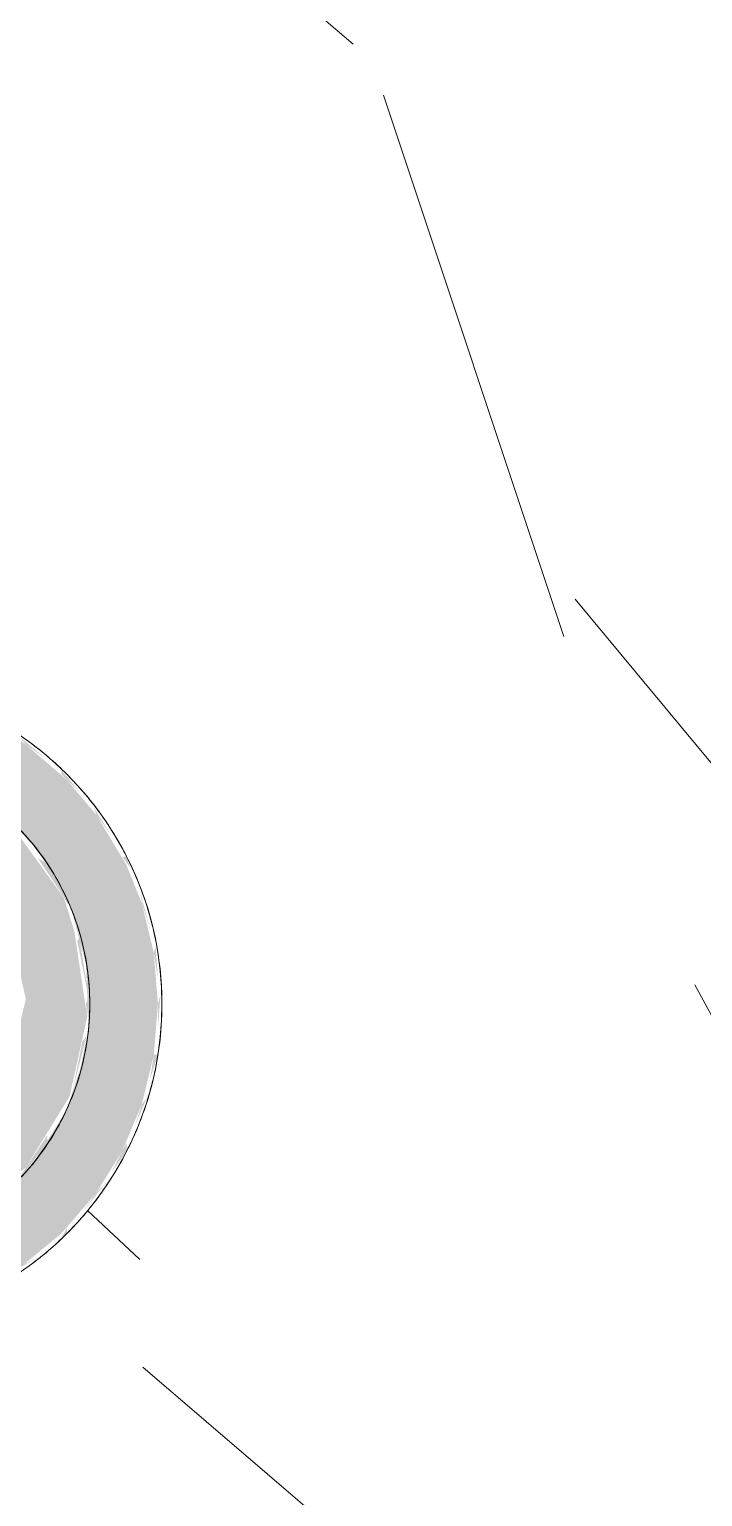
# Model space of a CAD drawing. Header units: millimetres. Extents: x 91786 to 132940, y -1987 to 10096.
# Drawn here: x 128303.2 to 128349.9, y 565.9 to 667.5 of the extents above; entities that cross this region are included whole.
import ezdxf

# ---------------------------------------------------------------- set-up
doc = ezdxf.new("R2010")
doc.units = ezdxf.units.MM
doc.layers.add('0-2', color=7, linetype='Continuous', lineweight=9, transparency=0.7)
doc.layers.add('A-GENM', color=7, linetype='Continuous', lineweight=9)
doc.layers.add('P-SANR-FIXT', color=7, linetype='Continuous', lineweight=9)

# ---------------------------------------------------------------- blocks, each defined once
blk = doc.blocks.new('131_Сантехническая перегородка 6 - СП-1-30839354-Развертка 1_66-4')
at = {"layer": 'A-GENM'}
h = blk.add_hatch(dxfattribs=at)
h.set_pattern_fill('FP_30', color=256, style=0, pattern_type=2)
h.set_pattern_definition([(108.435, (8388.465, 0), (-104.12513, 208.25044), [39.513, -289.76]), (139.399, (8375.97, 37.485), (-624.75285, 520.62186), [19.2, -940.786]), (136.848, (8465.517, 49.98), (-1561.885053, 1457.739081), [45.673, -2237.967]), (109.983, (8432.197, 81.218), (-312.373483, 833.000664), [24.375, -1194.377]), (90, (8423.87, 0), (-104.125, 104.125), [20.825, -83.3]), (118.443, (8423.867, 20.825), (728.876327, -1353.623754), [56.841, -2785.217]), (84.289, (8396.795, 70.805), (-104.131824, -937.12419), [20.929, -1025.515]), (129.806, (8398.877, 91.63), (416.50377, -520.62198), [16.265, -796.977])])
h.paths.add_polyline_path([(9175.07, 100), (9464.64, 100), (9464.64, 207.45), (9449.41, 211.61), (9422.66, 223.92), (9405.76, 234.53), (9389.45, 247.93), (9379.59, 256.11), (9364.27, 273.61), (9353.5, 288.71), (9345.29, 302.96), (9336.79, 321.81), (9334.66, 327.68), (9329.21, 345.85), (9328.1, 350.76), (9325.99, 362.89), (9323.88, 382.53), (9323.88, 400), (9829.57, 400), (9836.65, 657.69), (9839, 757.59), (9839, 790), (9904, 790), (9904, 795), (9904.71, 797.57), (9907.23, 799.53), (9909.77, 800), (9935.01, 799.73), (9936.56, 799.24), (9938.33, 797.4), (9939, 794.06), (9939, 790), (9968, 790), (9968, 1550), (9966.3, 1562.94), (9961.3, 1575), (9953.36, 1585.36), (9943, 1593.3), (9930.94, 1598.3), (9918, 1600), (9168, 1600), (9168.06, 209.98), (9172.29, 208.39), (9173.21, 207.55), (9174.51, 205.68), (9175.07, 202.93), (9175.07, 112.82)])
h.paths.add_polyline_path([(9874, 100), (9896.68, 100), (9896.53, 202.93), (9897.6, 206.37), (9900.57, 208.82), (9903.82, 209.79), (9911.65, 209.96), (9914.89, 209.74), (9918.66, 208.41), (9921.01, 206.37), (9922.08, 202.93), (9922.08, 100), (9968, 100), (9968, 380), (9919, 380), (9919, 272.71), (9874, 260.36), (9874, 116.88)])
h.paths.add_polyline_path([(9619, 577.5), (9612.3, 578.53), (9612.05, 578.6), (9608.79, 579.95), (9605.09, 582.32), (9602.83, 584.39), (9600.23, 587.63), (9598.02, 591.87), (9597.6, 592.5), (9481.5, 592.46), (9481.5, 590.5), (9478, 590.5), (9478, 592.49), (9476.44, 595.32), (9475.85, 597.41), (9475.63, 600.94), (9476.15, 604.01), (9477.49, 606.72), (9478, 607.51), (9478, 609.5), (9481.5, 609.5), (9481.5, 607.5), (9490.5, 607.5), (9490.5, 667.44), (9609.5, 667.4), (9609.5, 620.34), (9613.75, 621.88), (9619, 622.5), (9625.7, 621.47), (9625.95, 621.4), (9629.21, 620.05), (9632.91, 617.68), (9635.17, 615.61), (9637.65, 612.59), (9639.98, 608.13), (9640.86, 605.04), (9641.22, 603.52), (9641.49, 599.23), (9640.75, 594.24), (9640.4, 593.05), (9639.05, 589.79), (9636.44, 585.79), (9634.62, 583.83), (9632.07, 581.7), (9629.09, 579.9), (9624.25, 578.12), (9623.09, 577.98)])
blk = doc.blocks.new('Sanitary_Toilet-Accessories_Gessi_Wall-mounted-paper-roll-holder-65449 - Chrome-30913797-Развертка 1_66-4')
at = {"layer": '0-2'}
for points in [[(9619, 577.5), (9626.48, 578.94), (9631.75, 581.8), (9634.52, 584.09), (9636.89, 586.82), (9638.74, 589.79), (9640.11, 593.06), (9640.94, 596.48), (9641.22, 600), (9640.94, 603.52), (9640.11, 606.95), (9639.05, 609.6), (9636.98, 613.06), (9634.91, 615.52), (9631.99, 618.03), (9629.21, 619.74), (9625.14, 621.53), (9619, 622.5), (9611.52, 621.06), (9609.5, 619.8), (9609.61, 614.73), (9612.3, 616.17), (9614.96, 616.94), (9619, 617.5), (9624.52, 616.6), (9627.58, 615.24), (9630.1, 613.53), (9632.82, 610.73), (9633.66, 609.54), (9635.21, 606.59), (9636.23, 602.78), (9636.42, 598.28), (9635.83, 595.49), (9634.88, 592.65), (9632.7, 589.12), (9630.1, 586.47), (9625.7, 583.83), (9623.04, 583.06), (9618.59, 582.56), (9613.48, 583.4), (9610.62, 584.63), (9607.56, 586.77), (9605.11, 589.36), (9603.2, 592.5), (9602.83, 592.58), (9598.07, 592.5), (9598.95, 590.4), (9601.05, 586.9), (9603.09, 584.48), (9605.82, 582.11), (9608.79, 580.26), (9612.86, 578.47), (9614.44, 578.22)], [(9619, 582.5), (9625.76, 584.13), (9628.6, 585.78), (9632.07, 588.67), (9635.11, 593.61), (9636.32, 599.1), (9635.43, 605.04), (9634.71, 607.35), (9631.08, 612.37), (9626.36, 615.58), (9623.73, 616.56), (9619, 617.5), (9619, 613), (9624.5, 611.66), (9628.53, 608.69), (9631.01, 604.97), (9632.07, 600.34), (9630.66, 594.5), (9627.58, 590.4), (9623.97, 587.99), (9619, 586.8), (9619, 583.15)], [(9634.98, 606.95), (9634.73, 607.35), (9634.97, 606.95)]]:
    blk.add_hatch(color=256, dxfattribs=at).paths.add_polyline_path(points)
h = blk.add_hatch(color=256, dxfattribs=at)
h.paths.add_polyline_path([(9629.21, 579.95), (9629.09, 580.2), (9629.09, 579.91)])
h.paths.add_polyline_path([(9634.91, 584.09), (9634.91, 584.48), (9634.55, 583.83)])
h.paths.add_polyline_path([(9638.01, 588.35), (9639.05, 589.79), (9639.05, 590.4), (9638.74, 589.79)])
h.paths.add_polyline_path([(9640.68, 594.8), (9641.22, 596.48), (9640.94, 596.48), (9640.75, 595.27)])
h.paths.add_polyline_path([(9641.22, 601.75), (9641.06, 604.03), (9640.94, 603.52), (9641.06, 602.79)])
h.paths.add_polyline_path([(9639.05, 610.21), (9638.74, 610.21), (9639.31, 609.42)])
h.paths.add_polyline_path([(9635.95, 614.48), (9634.55, 616.17), (9634.52, 615.91), (9635.17, 615.26)])
h.paths.add_polyline_path([(9630.65, 619.01), (9628.53, 620.3), (9628.6, 620.05), (9629.21, 619.74)])
h.paths.add_polyline_path([(9625.14, 621.53), (9623.09, 622.04), (9624.65, 621.6)])
h = blk.add_hatch(color=256, dxfattribs=at)
h.paths.add_polyline_path([(9625.25, 578.49), (9626.38, 578.82), (9625.43, 578.56)])
h.paths.add_polyline_path([(9629.09, 580.2), (9632.84, 582.42), (9632.07, 582.03), (9629.21, 580.27)])
h.paths.add_polyline_path([(9635.95, 585.52), (9637.62, 587.6), (9637.1, 587.1), (9636.14, 585.79)])
h.paths.add_polyline_path([(9639.59, 591.47), (9640.47, 593.52), (9640.11, 593.05), (9640.02, 592.77)])
h.paths.add_polyline_path([(9641.22, 598.25), (9641.4, 600.63), (9641.22, 600), (9641.22, 599.23)])
h.paths.add_polyline_path([(9640.68, 605.2), (9639.98, 607.77), (9640.15, 606.83), (9640.4, 606.06)])
h.paths.add_polyline_path([(9638.01, 611.65), (9636.75, 613.67), (9636.98, 613.06), (9637.65, 612.14)])
h.paths.add_polyline_path([(9633.48, 616.95), (9631.61, 618.52), (9632.07, 617.97), (9632.91, 617.36)])
h = blk.add_hatch(color=256, dxfattribs=at)
h.paths.add_polyline_path([(9625.7, 583.83), (9630.1, 586.59), (9629.65, 586.47), (9625.95, 584)])
h.paths.add_polyline_path([(9619, 582.5), (9625.14, 583.64), (9623.73, 583.44), (9620.15, 582.73)])
h.paths.add_polyline_path([(9631.37, 587.63), (9633.59, 590.35), (9633.55, 590.88), (9631.41, 587.68)])
h.paths.add_polyline_path([(9635.31, 593.98), (9636.28, 597.79), (9635.99, 597.41), (9635.49, 594.9)])
h.paths.add_polyline_path([(9636.5, 600.01), (9635.78, 604.6), (9635.64, 604.34), (9636.42, 600.42)])
h.paths.add_polyline_path([(9635.17, 606.7), (9633.55, 609.72), (9632.9, 610.1), (9635.11, 606.79)])
h.paths.add_polyline_path([(9630.9, 612.69), (9627.87, 615.04), (9630.1, 613.22)])
h.paths.add_polyline_path([(9625.7, 616.17), (9622.35, 617.04), (9623.73, 616.56), (9625.36, 616.23)])
h = blk.add_hatch(color=256, dxfattribs=at)
h.paths.add_polyline_path([(9624.76, 583.65), (9626.18, 584.16), (9625.36, 583.94), (9625.15, 583.83)])
h.paths.add_polyline_path([(9634.96, 593), (9635.28, 593.88), (9634.97, 593.04)])
h.paths.add_polyline_path([(9636.32, 599.1), (9636.42, 600.42), (9636.22, 599.99), (9636.25, 599.77)])
h.paths.add_polyline_path([(9631.7, 611.88), (9630.9, 612.69), (9631.6, 611.99)])
h.paths.add_polyline_path([(9627.1, 615.23), (9625.14, 616.28), (9625.76, 615.87), (9626.73, 615.41)])
h = blk.add_hatch(color=256, dxfattribs=at)
h.paths.add_polyline_path([(9635.33, 605.97), (9635.64, 604.34), (9635.51, 605.04)])
h.paths.add_polyline_path([(9634.94, 607.1), (9634.88, 607.35), (9634.88, 607.22)])
at = {"layer": 'P-SANR-FIXT'}
for radius, start, end in [(22.5, 49.4721, 53.1926), (22.5, 49.4721, 53.1926), (22.5, 40.5279, 49.4721), (22.5, 40.5279, 49.4721), (22.5, 37.6259, 40.5279), (22.5, 37.6259, 40.5279), (22.5, 36, 37.6259), (22.5, 36, 37.6259), (22.5, 31.4721, 35.2825), (22.5, 31.4721, 35.2825), (17.5, 33.75, 43.0529), (17.5, 23.7111, 43.0529), (22.5, 22.5279, 31.4721), (22.5, 22.5279, 31.4721), (17.5, 23.7111, 33.75), (22.5, 13.4721, 22.5279), (22.5, 13.4721, 22.5279), (17.5, 20.5449, 22.1492), (17.5, 20.5449, 22.1492), (17.5, 4.1851, 20.5449), (17.5, 4.1851, 20.5449), (22.5, 4.5279, 13.0526), (22.5, 4.5279, 13.0526), (22.5, 1.6259, 4.5279), (22.5, 1.6259, 4.5279), (17.5, 0, 3.7803), (17.5, 0, 3.7803), (22.5, 0, 1.6259), (22.5, 360, 1.6259), (17.5, 357.7172, 359.9668), (17.5, 357.7172, 359.9668), (22.5, 355.4721, 359.2825), (22.5, 355.4721, 359.2825), (17.5, 348.75, 356.9878), (17.5, 348.75, 356.9878), (22.5, 346.5279, 355.4721), (22.5, 346.5279, 355.4721), (17.5, 339.4369, 348.75), (17.5, 339.4369, 348.75), (22.5, 337.4721, 346.5279), (22.5, 337.4721, 346.5279), (17.5, 337.7408, 339.0302), (17.5, 337.7408, 339.0302), (17.5, 319.9472, 336.2889), (17.5, 326.25, 336.0905), (22.5, 328.5279, 337.4721), (22.5, 328.5279, 337.4721), (17.5, 319.9472, 326.25), (22.5, 324, 328.5279), (22.5, 324, 328.5279), (22.5, 319.4721, 324), (22.5, 319.4721, 324), (22.5, 310.5279, 319.4721), (22.5, 310.5279, 319.4721), (22.5, 307.0115, 310.5279), (22.5, 307.0115, 310.5279)]:
    blk.add_arc((9619, 600), radius, start, end, dxfattribs=at)
blk = doc.blocks.new('Sanitary_Toilet-Accessories_Gessi_Wall-mounted-paper-roll-holder-65449 - Chrome-V72-Развертка 1_66-4')
at = {"layer": 'P-SANR-FIXT'}
for radius, start, end in [(22.5, 49.4721, 53.1926), (22.5, 49.4721, 53.1926), (22.5, 40.5279, 49.4721), (22.5, 40.5279, 49.4721), (22.5, 37.6259, 40.5279), (22.5, 37.6259, 40.5279), (22.5, 36, 37.6259), (22.5, 36, 37.6259), (22.5, 31.4721, 35.2825), (22.5, 31.4721, 35.2825), (17.5, 33.75, 43.0529), (17.5, 23.7111, 43.0529), (22.5, 22.5279, 31.4721), (22.5, 22.5279, 31.4721), (17.5, 23.7111, 33.75), (22.5, 13.4721, 22.5279), (22.5, 18, 22.5279), (22.5, 13.4721, 18), (17.5, 20.5449, 22.1492), (17.5, 20.5449, 22.1492), (17.5, 4.1851, 20.5449), (17.5, 4.1851, 20.5449), (22.5, 4.5279, 13.0526), (22.5, 4.5279, 13.0526), (22.5, 1.6259, 4.5279), (22.5, 1.6259, 4.5279), (17.5, 0, 3.7803), (17.5, 0, 3.7803), (22.5, 0, 1.6259), (22.5, 360, 1.6259), (17.5, 357.7172, 359.9668), (17.5, 357.7172, 359.9668), (22.5, 355.4721, 359.2825), (22.5, 355.4721, 359.2825), (17.5, 348.75, 356.9878), (17.5, 348.75, 356.9878), (22.5, 346.5279, 355.4721), (22.5, 346.5279, 355.4721), (17.5, 339.4369, 348.75), (17.5, 339.4369, 348.75), (22.5, 337.4721, 346.5279), (22.5, 337.4721, 346.5279), (17.5, 337.7408, 339.0302), (17.5, 337.7408, 339.0302), (17.5, 319.9472, 336.2889), (17.5, 326.25, 336.0905), (22.5, 328.5279, 337.4721), (22.5, 328.5279, 337.4721), (17.5, 319.9472, 326.25), (22.5, 324, 328.5279), (22.5, 324, 328.5279), (22.5, 319.4721, 324), (22.5, 319.4721, 324), (22.5, 310.5279, 319.4721), (22.5, 310.5279, 319.4721), (22.5, 307.0115, 310.5279), (22.5, 307.0115, 310.5279)]:
    blk.add_arc((9619, 600), radius, start, end, dxfattribs=at)
blk = doc.blocks.new('Sanitary_Toilet-Accessories_Gessi_Wall-mounted-paper-roll-holder-65449 - Chrome-30916167-Развертка 1_66-4')
at = {"layer": 'P-SANR-FIXT'}
for radius, start, end in [(22.5, 270, 90), (22.5, 49.4721, 53.1926), (17.5, 270, 90), (22.5, 40.5279, 49.4721), (22.5, 37.6259, 40.5279), (22.5, 36, 37.6259), (22.5, 31.4721, 35.2825), (17.5, 23.7111, 43.0529), (22.5, 22.5279, 31.4721), (22.5, 13.4721, 22.5279), (17.5, 20.5449, 22.1492), (17.5, 4.128, 20.5449), (22.5, 4.5279, 13.0526), (22.5, 1.6259, 4.5279), (17.5, 0, 3.7803), (22.5, 0, 1.6259), (17.5, 357.7172, 359.9668), (22.5, 355.4721, 359.2825), (17.5, 348.75, 356.9878), (22.5, 346.5279, 355.4721), (17.5, 339.4369, 348.75), (22.5, 337.4721, 346.5279), (17.5, 337.7408, 339.4369), (17.5, 316.9471, 336.2889), (22.5, 328.5279, 337.4721), (22.5, 319.4721, 328.5279), (22.5, 310.5279, 319.4721), (22.5, 307.0115, 310.5279)]:
    blk.add_arc((9619, 600), radius, start, end, dxfattribs=at)

msp = doc.modelspace()

# ---------------------------------------------------------------- block references
at = {"layer": 'A-GENM'}
msp.add_blockref('131_Сантехническая перегородка 6 - СП-1-30839354-Развертка 1_66-4', (118670.9, 0), dxfattribs=at)
at = {"layer": 'P-SANR-FIXT'}
for name in ['Sanitary_Toilet-Accessories_Gessi_Wall-mounted-paper-roll-holder-65449 - Chrome-30913797-Развертка 1_66-4', 'Sanitary_Toilet-Accessories_Gessi_Wall-mounted-paper-roll-holder-65449 - Chrome-V72-Развертка 1_66-4', 'Sanitary_Toilet-Accessories_Gessi_Wall-mounted-paper-roll-holder-65449 - Chrome-30916167-Развертка 1_66-4']:
    msp.add_blockref(name, (118670.9, 0), dxfattribs=at)

doc.saveas('drawing.dxf')
